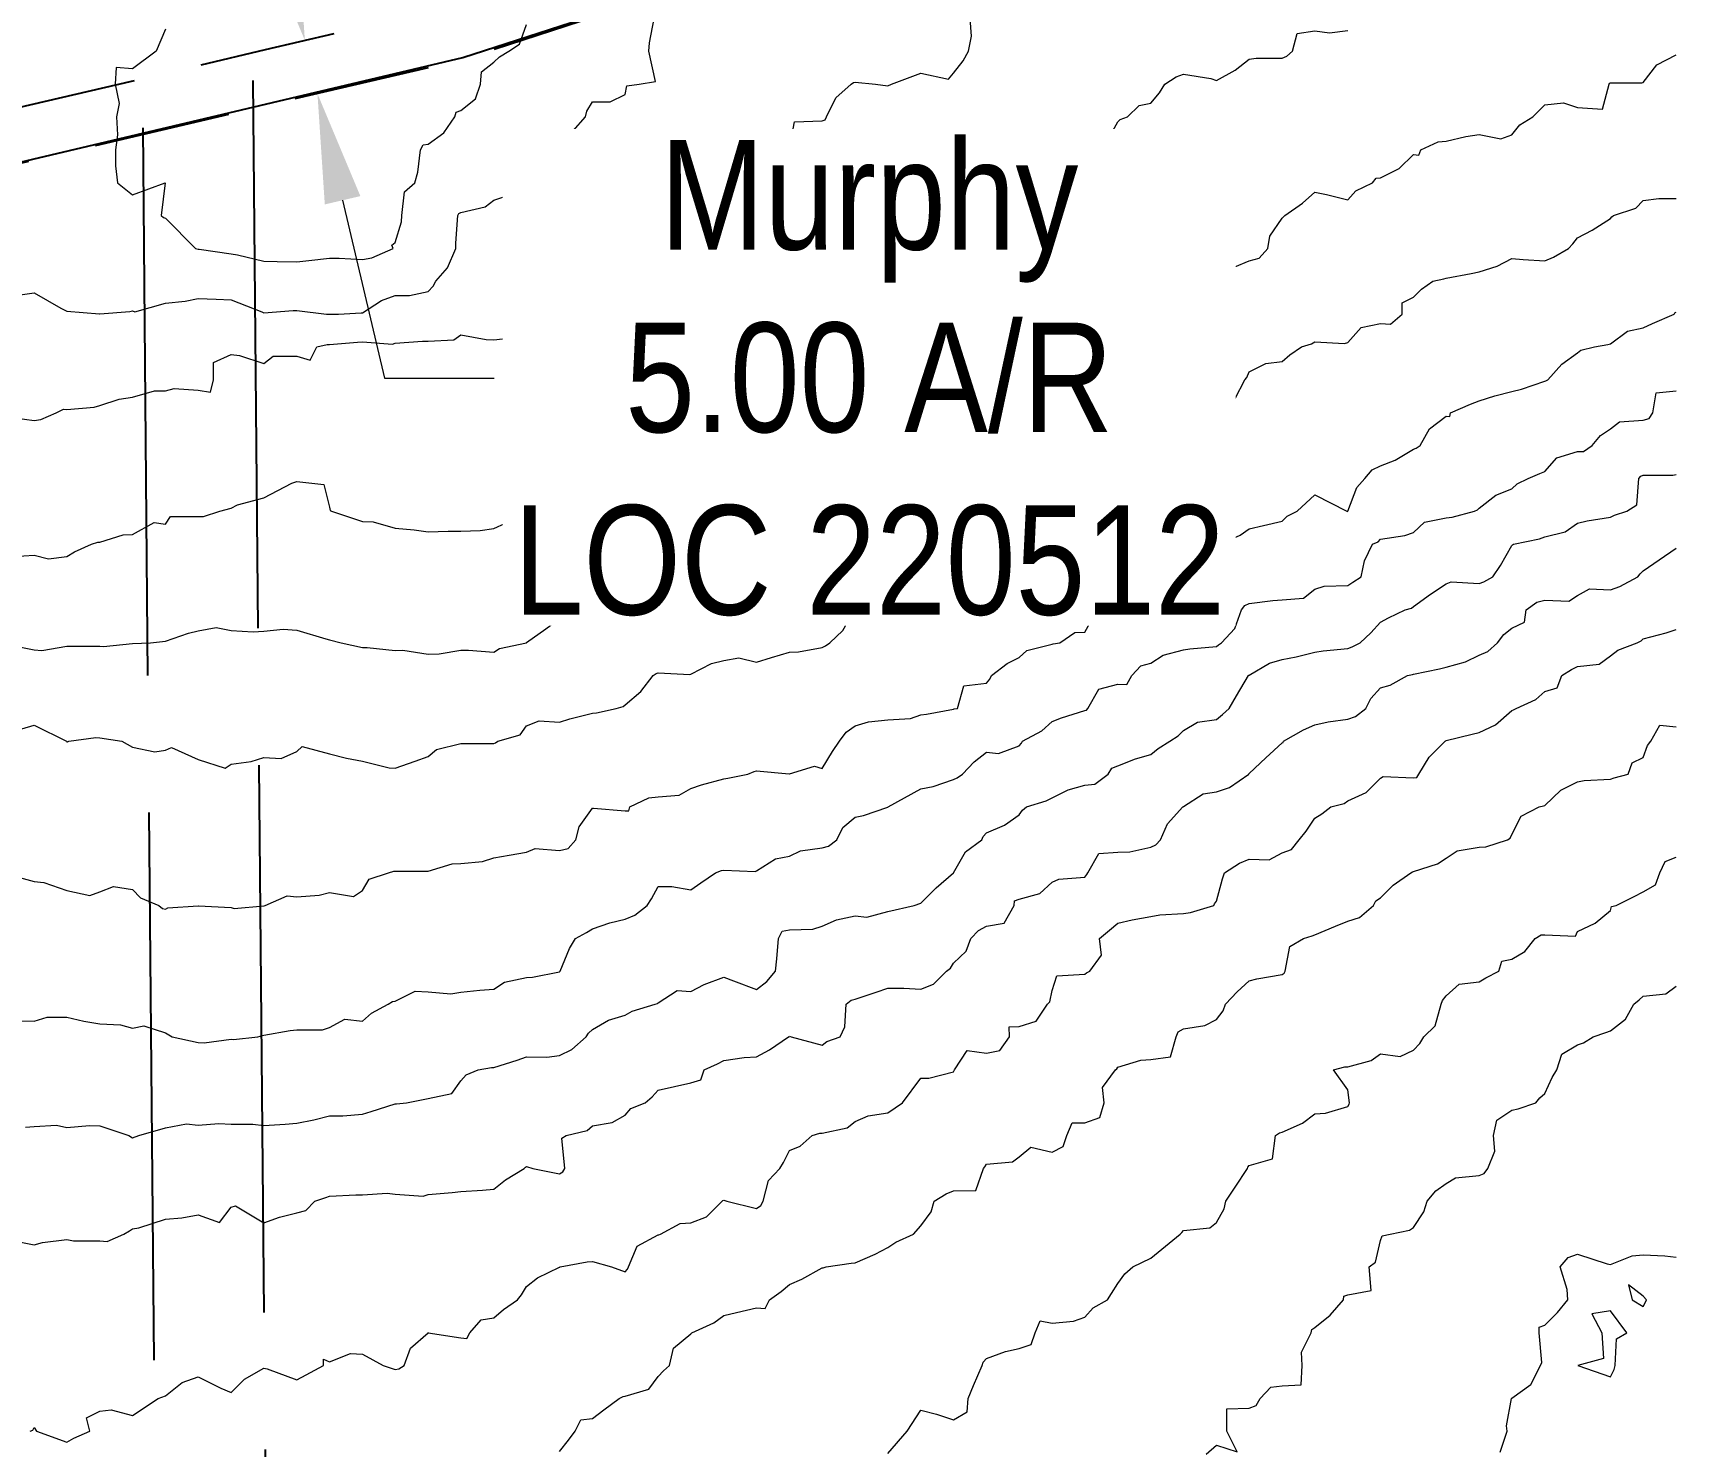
# Model space of a CAD drawing. Extents: x 537850 to 541798, y 6045627 to 6050132.
# Drawn here: x 540701.2 to 540851.3, y 6047416.6 to 6047545.7 of the extents above; entities that cross this region are included whole.
import ezdxf

# ---------------------------------------------------------------- set-up
doc = ezdxf.new("R2010")
doc.units = 0
doc.header["$LTSCALE"] = 5
for name, pattern in [('DASHED2', [9.525, 6.35, -3.175]), ('foc-ACCESSROAD', [3.75, 2.5, -1.25]), ('foc-UNSURVEYED', [12.5, 10, -2.5])]:
    doc.linetypes.add(name, pattern=pattern)
for name, color, linetype in [('C-AR', 13, 'foc-ACCESSROAD'), ('C-RW', 13, 'Continuous'), ('L-USEC', 7, 'foc-UNSURVEYED')]:
    doc.layers.add(name, color=color, linetype=linetype)
doc.layers.add('C-AR-T', color=13, linetype='Continuous', lineweight=9)
doc.layers.add('Contour_Line_Intermediate', color=7, linetype='DASHED2', true_color=0xd9d9d9)
doc.layers.add('Contour_Line_Major', color=7, linetype='Continuous', true_color=0x6b6b6b)
doc.styles.add('80CG', font='ARIALN.TTF', dxfattribs={"height": 10})
doc.dimstyles.new('Compass 5 000', dxfattribs={"dimscale": 5, "dimtxt": 9, "dimasz": 2, "dimexe": 0.2, "dimexo": 0.0625, "dimgap": 0.5, "dimtad": 0, "dimtih": 1, "dimtoh": 1, "dimzin": 0, "dimdsep": 46, "dimtxsty": '80CG', "dimcen": 0.1, "dimse1": 1, "dimse2": 1, "dimclrd": 256, "dimclrt": 256, "dimaunit": 1, "dimadec": 4, "dimazin": 0, "dimtfac": 0.06, "dimtofl": 0, "dimtmove": 0, "dimatfit": 1, "dimfxl": 0.2, "dimtolj": 1, "dimtzin": 0, "dimlwd": -1, "dimarcsym": 0})

# ---------------------------------------------------------------- blocks, each defined once
blk = doc.blocks.new('*D461')
at = {"layer": 'C-AR-T', "transparency": 16777216}
for p, q in [((540723.73, 6047554.72), (540721.43, 6047564.45)), ((540729.48, 6047530.39), (540733.31, 6047514.15)), ((540733.31, 6047514.15), (540743.31, 6047514.15))]:
    blk.add_line(p, q, dxfattribs=at)
for points in [[(540725.35, 6047555.1), (540722.11, 6047554.34), (540726.03, 6047544.99)], [(540731.1, 6047530.77), (540727.85, 6047530.01), (540727.18, 6047540.12)]]:
    blk.add_solid(points, dxfattribs=at)
at = {"layer": 'C-AR-T', "transparency": 16777216, "insert": (540777.58, 6047514.15), "char_height": 10, "attachment_point": 5, "style": '80CG', "bg_fill": 3, "box_fill_scale": 1.1, "bg_fill_color": 256, "bg_fill_true_color": 13158600, "bg_fill_transparency": 0}
blk.add_mtext('\\A1;Murphy\\P5.00 A/R\\PLOC 220512', dxfattribs=at)

msp = doc.modelspace()

# ---------------------------------------------------------------- linework, layer by layer
at = {"layer": 'C-AR', "flags": 128}
msp.add_lwpolyline([(540790.888, 6047559.553), (540740.373, 6047543.212), (540722.481, 6047539.019), (540692.384, 6047531.966), (540612.358, 6047513.213), (540515.464, 6047399.392), (540511.656, 6047402.634), (540609.616, 6047517.707), (540692.339, 6047537.092), (540722.436, 6047544.145), (540739.03, 6047548.034), (540790.841, 6047564.795)], dxfattribs=at)
at = {"layer": 'C-RW'}
msp.add_lwpolyline([(540790.888, 6047580.748), (540735.082, 6047562.693), (540601.449, 6047531.116), (540506.218, 6047419.329), (540290.448, 6047417.1), (540291.068, 6047357.836), (540311.057, 6047358.043), (540310.646, 6047397.318), (540515.53, 6047399.435), (540612.419, 6047513.168), (540740.466, 6047543.425), (540790.888, 6047559.738)], dxfattribs=at)
at = {"layer": 'Contour_Line_Intermediate', "linetype": 'Continuous', "lineweight": 13, "flags": 128}
for points, elevation in [([(540698.644, 6047510.645), (540701.292, 6047510.279), (540701.903, 6047510.386), (540703.328, 6047510.997), (540703.985, 6047511.304), (540704.291, 6047511.275), (540706.776, 6047511.513), (540707.291, 6047511.657), (540709.063, 6047512.225), (540710.291, 6047512.413), (540712.294, 6047513), (540713.291, 6047513), (540714.098, 6047513.19), (540716.291, 6047513.044), (540717.421, 6047512.867), (540717.695, 6047513.997), (540717.695, 6047515.593), (540719.291, 6047516.302), (540720.072, 6047516.215), (540722.291, 6047515.476), (540723.12, 6047516.167), (540725.29, 6047516.168), (540726.507, 6047515.781), (540727.115, 6047516.997), (540728.061, 6047517.227), (540728.29, 6047517.214), (540730.838, 6047517.449), (540731.29, 6047517.457), (540734.025, 6047517.262), (540734.29, 6047517.34), (540736.768, 6047517.519), (540737.29, 6047517.519), (540739.634, 6047517.652), (540740.29, 6047518.103), (540742.596, 6047517.691), (540743.29, 6047517.635), (540745.398, 6047517.889), (540746.289, 6047518.312), (540747.854, 6047518.432), (540749.289, 6047518.147), (540752.216, 6047516.997), (540752.289, 6047516.924), (540752.37, 6047516.916), (540752.394, 6047516.997), (540752.289, 6047517.158), (540751.644, 6047519.997), (540751.115, 6047521.171), (540751.8, 6047522.997), (540752.083, 6047523.203), (540752.289, 6047523.192), (540754.838, 6047523.448), (540755.289, 6047523.548), (540756.879, 6047524.406), (540757.644, 6047525.997), (540757.526, 6047526.76), (540758.289, 6047527.253), (540760.703, 6047525.997), (540761.289, 6047525.824), (540761.408, 6047525.877), (540761.439, 6047525.997), (540761.289, 6047528.102), (540761.081, 6047528.997), (540761.04, 6047529.245), (540761.289, 6047529.308), (540761.933, 6047531.352), (540762.526, 6047531.996), (540763.692, 6047532.593), (540764.289, 6047532.954), (540765.499, 6047533.786), (540767.288, 6047534.539), (540768.735, 6047533.55), (540770.181, 6047534.996), (540770.26, 6047535.024), (540770.288, 6047535.132), (540770.74, 6047537.545), (540773.288, 6047537.632), (540773.546, 6047537.738), (540773.666, 6047537.996), (540774.54, 6047539.744), (540775.917, 6047540.996), (540776.129, 6047541.155), (540776.288, 6047541.188), (540778.14, 6047540.996), (540779.288, 6047540.843), (540779.617, 6047540.996), (540782.288, 6047541.999), (540784.832, 6047541.451), (540785.288, 6047542.005), (540786.169, 6047543.115), (540786.636, 6047543.996), (540786.918, 6047545.365), (540786.79, 6047546.996)], 922.956), ([(540699.427, 6047497.863), (540701.292, 6047497.997), (540702.627, 6047497.663), (540704.291, 6047497.871), (540704.985, 6047498.304), (540706.545, 6047498.998), (540707.105, 6047499.185), (540707.291, 6047499.185), (540709.447, 6047499.842), (540710.291, 6047499.88), (540712.25, 6047500.957), (540713.291, 6047500.827), (540713.763, 6047501.526), (540716.291, 6047501.505), (540716.783, 6047501.505), (540718.261, 6047501.998), (540719.291, 6047502.289), (540719.886, 6047502.593), (540722.291, 6047503.212), (540724.844, 6047504.551), (540725.29, 6047504.726), (540727.748, 6047504.455), (540728.29, 6047502.379), (540728.351, 6047502.059), (540728.45, 6047501.998), (540731.29, 6047501.051), (540732.271, 6047501.017), (540734.29, 6047500.459), (540736, 6047500.288), (540737.29, 6047500.104), (540739.113, 6047500.175), (540740.29, 6047500.165), (540742.043, 6047500.245), (540743.29, 6047500.432), (540744.369, 6047500.918), (540746.289, 6047501.782), (540746.449, 6047501.838), (540747.367, 6047501.998), (540749.289, 6047502.673), (540750.421, 6047503.866), (540752.289, 6047504.664), (540752.558, 6047504.729), (540752.71, 6047504.998), (540753.948, 6047506.339), (540755.289, 6047506.045), (540757.634, 6047505.653), (540758.289, 6047506.341), (540759.724, 6047506.562), (540761.289, 6047507.93), (540761.311, 6047507.975), (540761.563, 6047507.998), (540763.616, 6047508.67), (540764.289, 6047510.673), (540764.613, 6047510.673), (540767.288, 6047509.336), (540767.638, 6047510.648), (540767.704, 6047510.997), (540768.058, 6047513.227), (540768.875, 6047513.997), (540769.44, 6047514.845), (540770.288, 6047515.154), (540771.571, 6047515.714), (540773.288, 6047515.594), (540774.985, 6047513.997), (540776.288, 6047513.087), (540777.16, 6047513.125), (540779.288, 6047513.553), (540779.714, 6047513.997), (540779.714, 6047514.423), (540779.714, 6047516.997), (540779.83, 6047517.539), (540780.59, 6047519.997), (540780.648, 6047521.357), (540779.288, 6047522.795), (540779.149, 6047522.997), (540779.117, 6047523.167), (540779.288, 6047523.198), (540779.947, 6047523.656), (540782.288, 6047525.472), (540782.85, 6047525.434), (540783.863, 6047525.997), (540784.232, 6047527.052), (540785.288, 6047526.811), (540786.574, 6047527.71), (540788.287, 6047527.699), (540789.311, 6047527.973), (540791.287, 6047528.681), (540791.488, 6047528.796), (540791.581, 6047528.997), (540792.151, 6047531.132), (540794.287, 6047530.841), (540795.405, 6047530.878), (540796.138, 6047531.996), (540795.666, 6047533.618), (540797.122, 6047534.996), (540797.23, 6047535.053), (540797.287, 6047535.06), (540799.367, 6047535.916), (540800.287, 6047537.564), (540800.505, 6047537.777), (540801.172, 6047537.996), (540802.229, 6047539.054), (540803.287, 6047539.265), (540804.095, 6047540.188), (540804.577, 6047540.996), (540805.627, 6047541.656), (540806.286, 6047541.905), (540808.771, 6047541.511), (540809.286, 6047541.325), (540811.015, 6047542.267), (540812.286, 6047543.264), (540812.928, 6047543.354), (540815.286, 6047543.354), (540815.736, 6047543.546), (540816.242, 6047543.996), (540816.681, 6047545.601), (540818.286, 6047545.869), (540819.614, 6047545.668), (540821.286, 6047545.887)], 921.956), ([(540699.591, 6047521.698), (540701.292, 6047521.949), (540703.735, 6047520.554), (540704.291, 6047520.275), (540707.26, 6047520.028), (540707.291, 6047520.021), (540710.043, 6047520.245), (540710.291, 6047520.31), (540710.5, 6047520.206), (540713.291, 6047520.987), (540715.107, 6047521.181), (540716.291, 6047521.42), (540717.939, 6047521.349), (540719.291, 6047521.29), (540722.095, 6047520.193), (540722.291, 6047520.121), (540724.947, 6047520.341), (540725.29, 6047520.312), (540728.019, 6047519.997), (540728.29, 6047519.982), (540728.304, 6047519.983), (540729.107, 6047519.997), (540731.175, 6047520.112), (540731.29, 6047520.112), (540733.036, 6047521.251), (540734.29, 6047521.709), (540735.578, 6047521.709), (540737.29, 6047522.07), (540737.751, 6047522.536), (540737.988, 6047522.997), (540739.06, 6047524.226), (540739.806, 6047525.997), (540739.812, 6047526.475), (540740.011, 6047528.997), (540740.106, 6047529.18), (540740.29, 6047529.286), (540742.487, 6047529.799), (540743.29, 6047530.41), (540744.479, 6047530.807), (540745.372, 6047531.996), (540745.16, 6047533.125), (540746.289, 6047534.094), (540746.731, 6047534.555), (540746.635, 6047534.996), (540747.949, 6047536.337), (540749.289, 6047536.833), (540750.547, 6047536.738), (540751.655, 6047537.996), (540751.774, 6047538.512), (540752.289, 6047539.371), (540753.914, 6047539.371), (540755.289, 6047540.058), (540755.453, 6047540.832), (540756.566, 6047540.996), (540758.056, 6047541.229), (540757.436, 6047543.996), (540757.519, 6047544.766), (540757.948, 6047546.996)], 923.956), ([(540698.373, 6047489.917), (540701.292, 6047489.34), (540701.996, 6047489.294), (540704.291, 6047489.667), (540704.598, 6047489.692), (540707.291, 6047489.692), (540707.633, 6047489.656), (540710.291, 6047489.922), (540711.937, 6047489.998), (540713.291, 6047490.134), (540715.413, 6047490.876), (540716.291, 6047491.076), (540717.918, 6047491.371), (540719.291, 6047491.114), (540721.301, 6047490.988), (540722.291, 6047491.059), (540724.047, 6047491.242), (540725.29, 6047491.13), (540727.938, 6047490.351), (540728.29, 6047490.263), (540729.348, 6047489.998), (540731.29, 6047489.573), (540731.727, 6047489.561), (540734.29, 6047489.29), (540734.965, 6047489.324), (540737.29, 6047488.95), (540738.298, 6047488.99), (540740.29, 6047489.322), (540740.966, 6047489.322), (540743.29, 6047489.129), (540743.812, 6047489.476), (540746.288, 6047489.998), (540746.289, 6047489.999), (540746.289, 6047490), (540748.026, 6047491.262), (540749.289, 6047492.182), (540749.625, 6047492.662), (540751.194, 6047492.998), (540752.09, 6047493.197), (540752.289, 6047493.21), (540754.055, 6047494.233), (540755.289, 6047494.342), (540756.766, 6047494.521), (540758.289, 6047494.835), (540759.452, 6047494.835), (540760.993, 6047495.998), (540761.098, 6047496.188), (540761.289, 6047496.294), (540762.744, 6047495.998), (540764.289, 6047495.899), (540764.408, 6047495.878), (540764.546, 6047495.998), (540765.851, 6047497.435), (540767.288, 6047497.773), (540768.032, 6047498.254), (540768.235, 6047498.998), (540768.877, 6047500.41), (540770.288, 6047501.375), (540771.027, 6047501.259), (540772.65, 6047501.998), (540773.005, 6047502.281), (540773.288, 6047502.392), (540775.378, 6047502.907), (540776.288, 6047502.826), (540777.885, 6047503.401), (540779.288, 6047503.748), (540780.166, 6047504.12), (540780.236, 6047504.998), (540782.288, 6047506.72), (540783.343, 6047506.942), (540785.288, 6047507.234), (540785.743, 6047507.542), (540786.336, 6047507.998), (540786.835, 6047509.45), (540787.366, 6047510.997), (540787.819, 6047511.466), (540788.287, 6047512.889), (540788.808, 6047513.477), (540790.906, 6047513.997), (540791.22, 6047514.065), (540791.287, 6047514.226), (540792.153, 6047516.131), (540793.596, 6047516.997), (540794.153, 6047517.131), (540794.287, 6047517.157), (540796.796, 6047517.489), (540797.287, 6047517.577), (540799.117, 6047518.167), (540800.287, 6047519.588), (540800.696, 6047519.588), (540803.287, 6047519.775), (540803.434, 6047519.849), (540803.605, 6047519.997), (540804.635, 6047521.648), (540805.729, 6047522.997), (540806.083, 6047523.2), (540806.286, 6047523.34), (540808.146, 6047524.137), (540809.286, 6047523.841), (540810.98, 6047524.303), (540812.286, 6047524.867), (540813.19, 6047525.093), (540813.982, 6047525.997), (540814.163, 6047527.12), (540815.286, 6047528.749), (540815.406, 6047528.876), (540815.554, 6047528.997), (540817.161, 6047530.121), (540818.286, 6047531.122), (540819.356, 6047530.927), (540821.286, 6047530.417), (540822.038, 6047531.244), (540823.542, 6047531.996), (540823.885, 6047532.397), (540824.286, 6047532.431), (540825.996, 6047533.286), (540827.285, 6047534.575), (540827.784, 6047534.497), (540827.962, 6047534.996), (540829.548, 6047535.733), (540830.285, 6047535.775), (540832.078, 6047536.204), (540833.285, 6047536.408), (540835.283, 6047535.999), (540836.285, 6047536.351), (540837.017, 6047537.264), (540838.19, 6047537.996), (540838.738, 6047538.543), (540839.285, 6047539.091), (540841, 6047539.281), (540842.285, 6047538.853), (540844.563, 6047538.718), (540845.178, 6047540.996), (540845.204, 6047541.077), (540845.285, 6047541.118), (540848.162, 6047541.118), (540848.284, 6047541.15), (540849.519, 6047542.761), (540851.284, 6047543.669)], 920.956), ([(540698.424, 6047468.999), (540701.292, 6047468.203), (540702.177, 6047468.114), (540704.291, 6047467.359), (540706.379, 6047466.912), (540707.291, 6047467.254), (540708.555, 6047467.736), (540710.291, 6047467.475), (540711.001, 6047466.71), (540712.688, 6047466), (540713.03, 6047465.739), (540713.291, 6047465.667), (540713.499, 6047465.791), (540716.291, 6047465.981), (540716.314, 6047465.976), (540719.291, 6047465.807), (540719.559, 6047465.732), (540722.291, 6047465.966), (540722.313, 6047465.977), (540722.392, 6047466), (540724.417, 6047466.873), (540725.29, 6047466.803), (540727.341, 6047466.949), (540728.29, 6047467.187), (540730.465, 6047466.824), (540731.29, 6047467.374), (540731.895, 6047468.394), (540733.66, 6047468.999), (540734.165, 6047469.124), (540734.29, 6047469.133), (540737.156, 6047469.133), (540737.29, 6047469.149), (540739.47, 6047469.819), (540740.29, 6047469.844), (540742.265, 6047470.023), (540743.29, 6047470.364), (540744.692, 6047470.597), (540746.289, 6047470.863), (540747.069, 6047471.22), (540749.289, 6047471.023), (540750.075, 6047471.214), (540750.772, 6047471.999), (540751.088, 6047473.2), (540752.289, 6047474.881), (540752.396, 6047474.892), (540755.289, 6047474.651), (540755.636, 6047474.652), (540755.705, 6047474.999), (540757.452, 6047475.836), (540758.289, 6047475.927), (540760.223, 6047476.065), (540761.289, 6047476.682), (540762.274, 6047477.014), (540764.289, 6047477.558), (540764.656, 6047477.631), (540766.494, 6047477.999), (540767.065, 6047478.223), (540767.288, 6047478.31), (540770.269, 6047478.018), (540770.288, 6047478.027), (540772.576, 6047478.711), (540773.288, 6047478.525), (540774.222, 6047480.065), (540774.877, 6047480.999), (540775.461, 6047481.826), (540776.288, 6047482.41), (540777.516, 6047482.771), (540779.288, 6047482.949), (540781.363, 6047483.074), (540782.288, 6047483.4), (540782.814, 6047483.472), (540785.288, 6047483.914), (540785.342, 6047483.945), (540785.629, 6047483.999), (540786.222, 6047486.064), (540788.287, 6047486.312), (540788.61, 6047486.675), (540788.745, 6047486.999), (540790.176, 6047488.11), (540791.287, 6047488.652), (540791.988, 6047489.298), (540794.287, 6047489.864), (540794.389, 6047489.896), (540795, 6047489.998), (540796.367, 6047490.919), (540797.287, 6047490.946), (540798.008, 6047492.277), (540798.447, 6047492.998), (540799.035, 6047494.25), (540800.287, 6047494.639), (540801.356, 6047494.929), (540803.287, 6047495.552), (540803.681, 6047495.604), (540806.286, 6047494.72), (540807.564, 6047494.72), (540809.286, 6047495.761), (540809.391, 6047495.893), (540809.6, 6047495.998), (540809.459, 6047498.825), (540809.651, 6047498.998), (540811.467, 6047499.817), (540812.286, 6047500.396), (540813.583, 6047500.701), (540815.286, 6047501.102), (540815.748, 6047501.536), (540816.671, 6047501.998), (540818.286, 6047503.486), (540821.215, 6047501.998), (540821.286, 6047501.987), (540821.294, 6047501.99), (540821.301, 6047501.998), (540822.106, 6047504.178), (540822.858, 6047504.998), (540823.514, 6047505.769), (540824.286, 6047506.14), (540825.613, 6047506.671), (540827.285, 6047507.659), (540827.531, 6047507.752), (540827.889, 6047507.998), (540828.756, 6047509.527), (540830.285, 6047510.686), (540830.628, 6047510.655), (540830.666, 6047510.997), (540832.513, 6047511.77), (540833.285, 6047512.093), (540834.737, 6047512.546), (540836.285, 6047512.941), (540837.149, 6047513.134), (540839.285, 6047513.864), (540839.369, 6047513.913), (540839.558, 6047513.997), (540840.85, 6047515.432), (540842.285, 6047516.476), (540842.575, 6047516.707), (540843.815, 6047516.997), (540845.049, 6047517.233), (540845.285, 6047517.285), (540846.85, 6047518.432), (540848.284, 6047518.749), (540849.128, 6047519.154), (540851.103, 6047519.997), (540851.175, 6047520.106), (540851.284, 6047520.165)], 918.956), ([(540699.81, 6047455.481), (540701.292, 6047455.444), (540702.484, 6047455.808), (540704.291, 6047455.808), (540705.848, 6047455.444), (540707.291, 6047455.199), (540709.182, 6047455.11), (540710.291, 6047454.818), (540711.308, 6047455.017), (540713.291, 6047454.376), (540713.894, 6047454), (540716.291, 6047453.505), (540716.824, 6047453.467), (540719.291, 6047453.789), (540719.522, 6047453.769), (540721.723, 6047454), (540722.146, 6047454.145), (540722.291, 6047454.166), (540724.692, 6047454.599), (540725.29, 6047454.642), (540727.648, 6047454.642), (540728.29, 6047454.875), (540729.667, 6047455.623), (540731.29, 6047455.452), (540732.114, 6047456.176), (540733.652, 6047457), (540734.045, 6047457.245), (540734.29, 6047457.284), (540736.1, 6047458.19), (540737.29, 6047458.136), (540739.36, 6047457.929), (540740.29, 6047458.083), (540742.004, 6047458.285), (540743.29, 6047458.357), (540744.276, 6047459.014), (540746.289, 6047459.417), (540746.82, 6047459.469), (540749.289, 6047459.951), (540749.319, 6047459.97), (540749.364, 6047460), (540750.2, 6047462.089), (540750.76, 6047463), (540751.754, 6047463.535), (540752.289, 6047463.859), (540753.88, 6047464.408), (540755.289, 6047464.744), (540756.163, 6047465.126), (540757.29, 6047466), (540757.678, 6047466.611), (540758.289, 6047467.749), (540759.539, 6047467.749), (540761.289, 6047467.431), (540762.212, 6047468.076), (540763.533, 6047468.999), (540764.09, 6047469.198), (540764.289, 6047469.243), (540767.166, 6047469.122), (540767.288, 6047469.176), (540769.021, 6047470.267), (540770.288, 6047470.499), (540771.287, 6047471), (540773.288, 6047471.266), (540773.863, 6047471.425), (540774.617, 6047471.999), (540775.174, 6047473.114), (540776.288, 6047474.056), (540777.054, 6047474.233), (540779.288, 6047474.978), (540779.301, 6047474.999), (540782.288, 6047476.651), (540783.416, 6047476.87), (540785.288, 6047477.514), (540785.627, 6047477.66), (540786.114, 6047477.999), (540787.166, 6047479.12), (540788.287, 6047479.996), (540789.399, 6047479.887), (540791.287, 6047480.59), (540791.474, 6047480.812), (540791.592, 6047480.999), (540793.336, 6047481.95), (540794.287, 6047482.795), (540795.142, 6047483.144), (540797.287, 6047483.811), (540797.434, 6047483.851), (540797.546, 6047483.999), (540798.543, 6047485.743), (540800.287, 6047486.212), (540801.105, 6047486.18), (540801.565, 6047486.999), (540802.4, 6047487.885), (540803.287, 6047488.143), (540804.427, 6047488.858), (540806.286, 6047489.357), (540806.855, 6047489.43), (540809.286, 6047489.659), (540809.487, 6047489.798), (540809.752, 6047489.998), (540810.983, 6047491.302), (540811.594, 6047492.998), (540811.901, 6047493.384), (540812.286, 6047493.578), (540814.436, 6047493.848), (540815.286, 6047493.909), (540817.235, 6047494.049), (540818.286, 6047494.898), (540819.129, 6047495.155), (540821.286, 6047495.219), (540821.762, 6047495.522), (540822.507, 6047495.998), (540822.804, 6047497.48), (540823.563, 6047498.998), (540824.072, 6047499.212), (540824.286, 6047499.443), (540826.5, 6047499.784), (540827.285, 6047500.069), (540828.29, 6047500.993), (540830.285, 6047501.406), (540830.816, 6047501.467), (540832.873, 6047501.998), (540833.143, 6047502.14), (540833.285, 6047502.291), (540834.826, 6047503.457), (540836.285, 6047504.049), (540836.777, 6047504.505), (540837.764, 6047504.998), (540838.829, 6047505.454), (540839.285, 6047505.62), (540840.398, 6047506.885), (540842.285, 6047507.461), (540842.827, 6047507.456), (540843.604, 6047507.998), (540844.362, 6047508.921), (540845.285, 6047509.534), (540846.121, 6047510.161), (540848.284, 6047510.328), (540848.812, 6047510.47), (540849.155, 6047510.997), (540849.462, 6047512.82), (540851.284, 6047512.991)], 917.956), ([(540700.517, 6047445.775), (540701.292, 6047445.819), (540703.341, 6047445.951), (540704.291, 6047445.73), (540706.369, 6047445.923), (540707.291, 6047445.886), (540709.936, 6047445.001), (540710.291, 6047444.793), (540710.873, 6047445.001), (540713.291, 6047445.717), (540715.217, 6047446.074), (540716.291, 6047445.943), (540718.182, 6047446.109), (540719.291, 6047446.026), (540721.265, 6047446.026), (540722.291, 6047445.923), (540724.239, 6047446.052), (540725.29, 6047446.132), (540726.844, 6047446.447), (540728.29, 6047446.802), (540729.488, 6047446.802), (540731.29, 6047446.938), (540732.097, 6047447.194), (540734.29, 6047447.885), (540734.402, 6047447.889), (540735.315, 6047448), (540736.978, 6047448.312), (540737.29, 6047448.371), (540739.46, 6047448.83), (540740.29, 6047450.01), (540740.756, 6047450.534), (540741.874, 6047451), (540743.068, 6047451.221), (540743.29, 6047451.202), (540745.418, 6047451.872), (540746.289, 6047452.179), (540748.145, 6047452.145), (540749.289, 6047452.318), (540750.424, 6047452.865), (540751.729, 6047454), (540751.929, 6047454.36), (540752.289, 6047454.695), (540753.767, 6047455.522), (540755.289, 6047456), (540755.93, 6047456.359), (540758.034, 6047457), (540758.225, 6047457.064), (540758.289, 6047457.127), (540760.037, 6047458.251), (540761.289, 6047458.151), (540762.492, 6047458.797), (540764.289, 6047459.464), (540765.171, 6047459.118), (540767.288, 6047458.333), (540768.226, 6047459.062), (540769.019, 6047460), (540769.15, 6047461.138), (540769.288, 6047463), (540769.631, 6047463.657), (540770.288, 6047463.792), (540772.43, 6047463.858), (540773.288, 6047464.11), (540774.598, 6047464.689), (540776.288, 6047465.058), (540777.364, 6047464.924), (540779.288, 6047465.445), (540781.697, 6047466), (540782.288, 6047466.215), (540783.68, 6047467.607), (540785.287, 6047468.999), (540785.287, 6047469), (540785.288, 6047469), (540786.373, 6047470.914), (540787.871, 6047471.999), (540787.984, 6047472.303), (540788.287, 6047472.651), (540789.945, 6047473.341), (540791.287, 6047474.281), (540791.587, 6047474.7), (540791.94, 6047474.999), (540793.738, 6047475.548), (540794.287, 6047475.832), (540795.737, 6047476.549), (540797.287, 6047476.994), (540798.191, 6047477.094), (540799.415, 6047477.999), (540799.753, 6047478.533), (540800.287, 6047478.749), (540801.888, 6047479.397), (540803.287, 6047479.783), (540803.963, 6047480.323), (540805.037, 6047480.999), (540805.791, 6047481.494), (540806.286, 6047481.992), (540807.557, 6047482.728), (540809.286, 6047482.994), (540809.853, 6047483.432), (540810.469, 6047483.999), (540811.142, 6047485.143), (540812.234, 6047486.999), (540812.265, 6047487.02), (540812.286, 6047487.036), (540814.154, 6047488.131), (540815.286, 6047488.461), (540816.583, 6047488.702), (540818.286, 6047489.131), (540819.034, 6047489.251), (540821.286, 6047489.461), (540821.678, 6047489.606), (540822.416, 6047489.998), (540823.4, 6047490.884), (540824.286, 6047491.868), (540825.012, 6047492.271), (540826.547, 6047492.998), (540827.121, 6047493.163), (540827.285, 6047493.296), (540828.852, 6047494.432), (540830.285, 6047495.368), (540830.74, 6047495.543), (540833.285, 6047495.395), (540833.722, 6047495.562), (540834.54, 6047495.998), (540835.238, 6047497.045), (540836.285, 6047498.878), (540836.342, 6047498.941), (540836.435, 6047498.998), (540838.81, 6047499.473), (540839.285, 6047499.65), (540841.153, 6047500.13), (540842.285, 6047500.913), (540843.156, 6047501.127), (540845.285, 6047501.46), (540845.643, 6047501.639), (540846.791, 6047501.998), (540847.705, 6047502.577), (540847.885, 6047504.998), (540848.071, 6047505.211), (540848.284, 6047505.288), (540850.994, 6047505.288), (540851.284, 6047505.366)], 916.956), ([(540698.76, 6047435.533), (540701.292, 6047435.021), (540702.062, 6047435.231), (540704.291, 6047435.498), (540704.89, 6047435.403), (540707.291, 6047435.403), (540707.964, 6047435.328), (540709.504, 6047436.001), (540710.006, 6047436.286), (540710.291, 6047436.497), (540710.85, 6047436.56), (540713.291, 6047437.374), (540714.798, 6047437.494), (540716.291, 6047437.76), (540718.241, 6047437.05), (540719.291, 6047438.449), (540719.705, 6047438.587), (540722.291, 6047437.035), (540723.727, 6047437.564), (540725.29, 6047437.946), (540726.119, 6047438.172), (540726.949, 6047439.001), (540727.955, 6047439.336), (540728.29, 6047439.47), (540730.7, 6047439.591), (540731.29, 6047439.591), (540733.555, 6047439.736), (540734.29, 6047439.659), (540736.835, 6047439.455), (540737.29, 6047439.616), (540739.498, 6047439.793), (540740.29, 6047439.905), (540742.262, 6047440.028), (540743.29, 6047440.092), (540744.343, 6047440.947), (540746.071, 6047442.001), (540746.175, 6047442.115), (540746.289, 6047442.172), (540746.857, 6047442.001), (540749.289, 6047441.496), (540749.597, 6047441.693), (540749.778, 6047442.001), (540749.514, 6047444.776), (540749.9, 6047445.001), (540751.822, 6047445.467), (540752.289, 6047445.888), (540754.111, 6047446.178), (540755.289, 6047446.859), (540755.813, 6047447.476), (540757.106, 6047448), (540757.766, 6047448.523), (540758.289, 6047449.144), (540759.808, 6047449.481), (540761.289, 6047449.81), (540762.188, 6047450.101), (540762.491, 6047451), (540763.735, 6047451.554), (540764.289, 6047451.843), (540766.152, 6047452.137), (540767.288, 6047452.191), (540768.475, 6047452.813), (540770.21, 6047454), (540770.262, 6047454.027), (540770.288, 6047454.059), (540770.448, 6047454), (540773.288, 6047453.25), (540773.698, 6047453.591), (540774.926, 6047454), (540775.348, 6047454.94), (540775.479, 6047457), (540775.92, 6047457.368), (540776.288, 6047457.45), (540778.201, 6047458.087), (540779.288, 6047458.45), (540780.732, 6047458.444), (540782.288, 6047458.378), (540783.459, 6047458.828), (540784.631, 6047460), (540784.992, 6047460.295), (540785.288, 6047460.739), (540786.449, 6047461.838), (540786.851, 6047463), (540787.566, 6047463.721), (540788.287, 6047464.124), (540789.891, 6047464.396), (540790.806, 6047466), (540790.864, 6047466.423), (540791.287, 6047466.588), (540793.175, 6047467.112), (540794.287, 6047468.132), (540794.889, 6047468.397), (540797.287, 6047468.591), (540797.459, 6047468.828), (540797.538, 6047468.999), (540798.539, 6047470.747), (540800.287, 6047470.886), (540801.372, 6047470.914), (540803.287, 6047471.335), (540803.75, 6047471.536), (540804.193, 6047471.999), (540804.82, 6047473.466), (540806.232, 6047474.999), (540806.261, 6047475.024), (540806.286, 6047475.046), (540808.076, 6047476.21), (540809.286, 6047476.376), (540810.496, 6047476.79), (540812.243, 6047477.999), (540812.265, 6047478.02), (540812.286, 6047478.052), (540813.81, 6047479.476), (540815.286, 6047480.855), (540815.396, 6047480.889), (540815.418, 6047480.999), (540817.257, 6047482.028), (540818.286, 6047482.486), (540819.497, 6047482.787), (540821.286, 6047483.009), (540822.01, 6047483.274), (540822.936, 6047483.999), (540823.386, 6047484.899), (540824.286, 6047485.868), (540825.15, 6047486.134), (540826.736, 6047486.999), (540827.203, 6047487.081), (540827.285, 6047487.109), (540829.669, 6047487.615), (540830.285, 6047487.768), (540832.033, 6047488.25), (540833.285, 6047488.851), (540834.076, 6047489.208), (540834.962, 6047489.998), (540835.534, 6047490.75), (540836.285, 6047491.329), (540837.42, 6047491.863), (540837.575, 6047492.998), (540838.574, 6047493.709), (540839.285, 6047493.895), (540841.493, 6047493.79), (540842.285, 6047494.319), (540843.369, 6047494.914), (540845.285, 6047494.834), (540846.156, 6047495.127), (540847.788, 6047495.998), (540847.987, 6047496.296), (540848.284, 6047496.557), (540849.731, 6047497.551), (540851.284, 6047498.619)], 915.956), ([(540749.289, 6047416.158), (540750.098, 6047417.193), (540750.73, 6047418.002), (540751.249, 6047419.042), (540752.289, 6047419.171), (540753.335, 6047419.956), (540754.729, 6047421.002), (540755.117, 6047421.174), (540755.289, 6047421.193), (540757.44, 6047421.85), (540758.289, 6047423.012), (540758.775, 6047423.516), (540759.35, 6047424.002), (540759.703, 6047425.588), (540761.289, 6047426.91), (540761.334, 6047426.956), (540761.367, 6047427.001), (540763.4, 6047427.89), (540764.289, 6047428.574), (540765.448, 6047428.842), (540767.288, 6047429.266), (540768.085, 6047429.205), (540768.483, 6047430.001), (540769.542, 6047430.748), (540770.288, 6047431.398), (540771.413, 6047431.876), (540773.288, 6047432.926), (540773.372, 6047432.918), (540773.641, 6047433.001), (540775.935, 6047433.354), (540776.288, 6047433.379), (540778.123, 6047434.166), (540779.288, 6047434.793), (540780.01, 6047435.278), (540781.619, 6047436.001), (540782.288, 6047436.752), (540783.252, 6047438.037), (540783.515, 6047439.001), (540784.608, 6047439.68), (540785.288, 6047439.943), (540787.306, 6047439.983), (540788.01, 6047442.001), (540788.136, 6047442.152), (540788.287, 6047442.396), (540790.675, 6047442.613), (540791.287, 6047443.051), (540792.337, 6047443.951), (540794.287, 6047443.492), (540795.302, 6047443.986), (540795.617, 6047445.001), (540796.118, 6047446.169), (540797.287, 6047446.162), (540798.638, 6047446.65), (540799.044, 6047448), (540798.901, 6047449.387), (540800.084, 6047451), (540800.202, 6047451.085), (540800.287, 6047451.234), (540802.402, 6047451.885), (540803.287, 6047451.94), (540805.101, 6047452.186), (540805.614, 6047454), (540805.806, 6047454.481), (540806.286, 6047454.751), (540808.229, 6047455.057), (540809.286, 6047455.603), (540809.899, 6047456.388), (540810.137, 6047457), (540811.18, 6047458.107), (540812.286, 6047459.139), (540812.975, 6047459.311), (540815.286, 6047459.719), (540815.47, 6047459.816), (540815.584, 6047460), (540816.011, 6047462.275), (540817.254, 6047463), (540818.04, 6047463.245), (540818.286, 6047463.337), (540820.171, 6047464.115), (540821.286, 6047464.572), (540822.362, 6047464.923), (540823.641, 6047466), (540823.844, 6047466.441), (540824.286, 6047466.698), (540825.436, 6047467.849), (540827.047, 6047468.999), (540827.193, 6047469.092), (540827.285, 6047469.115), (540829.48, 6047469.805), (540830.285, 6047470.33), (540831.287, 6047470.998), (540833.285, 6047471.337), (540833.915, 6047471.37), (540835.869, 6047471.999), (540836.129, 6047472.156), (540836.285, 6047472.501), (540837.118, 6047474.166), (540838.783, 6047474.999), (540839.176, 6047475.108), (540839.285, 6047475.147), (540840.754, 6047476.53), (540842.285, 6047477.295), (540842.872, 6047477.412), (540845.285, 6047477.543), (540845.61, 6047477.674), (540846.911, 6047477.999), (540847.256, 6047479.027), (540848.284, 6047479.513), (540848.672, 6047480.611), (540848.959, 6047480.999), (540849.804, 6047482.479), (540851.284, 6047482.301)], 913.956), ([(540779.288, 6047415.958), (540781.048, 6047418.002), (540782.288, 6047419.933), (540783.712, 6047419.577), (540785.288, 6047419.052), (540786.527, 6047419.762), (540786.621, 6047421.002), (540787.107, 6047422.182), (540787.898, 6047424.002), (540787.972, 6047424.317), (540788.287, 6047424.631), (540790.012, 6047425.277), (540791.287, 6047425.56), (540792.368, 6047425.921), (540792.728, 6047427.001), (540793.208, 6047428.081), (540794.287, 6047427.879), (540796.233, 6047428.055), (540797.287, 6047428.416), (540798.023, 6047429.265), (540799.348, 6047430.001), (540799.712, 6047430.576), (540800.287, 6047431.484), (540800.914, 6047432.374), (540801.66, 6047433.001), (540803.287, 6047433.815), (540805.982, 6047436.001), (540806.125, 6047436.163), (540806.286, 6047436.346), (540808.7, 6047436.588), (540809.286, 6047437.077), (540809.992, 6047438.295), (540810.15, 6047439.001), (540810.992, 6047440.295), (540812.146, 6047442.001), (540812.172, 6047442.115), (540812.286, 6047442.265), (540814.414, 6047442.873), (540814.681, 6047445.001), (540815.044, 6047445.243), (540815.286, 6047445.303), (540817.163, 6047446.124), (540818.286, 6047446.988), (540819.246, 6047447.04), (540821.286, 6047447.662), (540821.425, 6047447.861), (540821.447, 6047448), (540821.286, 6047449.185), (540819.991, 6047451), (540821.016, 6047451.27), (540821.286, 6047451.287), (540823.434, 6047451.852), (540824.286, 6047452.461), (540826.082, 6047452.204), (540827.285, 6047452.806), (540827.878, 6047453.407), (540828.23, 6047454), (540829.281, 6047455.004), (540829.818, 6047457), (540829.958, 6047457.327), (540830.285, 6047457.763), (540831.462, 6047458.823), (540833.285, 6047459.037), (540833.889, 6047459.396), (540835.078, 6047460), (540835.377, 6047460.908), (540836.285, 6047461.101), (540837.472, 6047461.813), (540838.395, 6047463), (540838.953, 6047463.332), (540839.285, 6047463.318), (540842.077, 6047463.208), (540842.285, 6047463.616), (540843.894, 6047464.39), (540845.285, 6047465.537), (540845.371, 6047465.914), (540845.794, 6047466), (540847.455, 6047466.83), (540848.284, 6047467.245), (540849.393, 6047467.891), (540849.789, 6047468.999), (540850.277, 6047470.007), (540851.284, 6047470.416)], 912.956), ([(540808.369, 6047415.92), (540809.286, 6047416.74), (540811.175, 6047416.113), (540810.244, 6047418.002), (540810.244, 6047420.044), (540812.286, 6047420.112), (540812.922, 6047420.366), (540813.275, 6047421.002), (540814.275, 6047422.013), (540815.286, 6047422.14), (540817.038, 6047422.25), (540817.136, 6047424.002), (540817.059, 6047425.228), (540817.945, 6047427.001), (540818.002, 6047427.285), (540818.286, 6047427.488), (540819.672, 6047428.616), (540820.913, 6047430.001), (540820.944, 6047430.343), (540821.286, 6047430.463), (540823.428, 6047430.859), (540823.249, 6047433.001), (540823.832, 6047433.455), (540824.286, 6047435.421), (540824.431, 6047435.856), (540825.154, 6047436.001), (540826.93, 6047436.356), (540827.285, 6047436.61), (540828.248, 6047438.039), (540828.535, 6047439.001), (540829.328, 6047439.958), (540830.285, 6047440.622), (540831.135, 6047441.151), (540833.285, 6047441.351), (540833.763, 6047441.523), (540834.087, 6047442.001), (540834.718, 6047443.567), (540834.61, 6047445.001), (540834.896, 6047446.39), (540836.285, 6047447.317), (540836.85, 6047447.435), (540838.459, 6047448), (540838.835, 6047448.451), (540839.285, 6047448.826), (540839.972, 6047450.314), (540840.372, 6047451), (540840.85, 6047452.435), (540842.285, 6047453.295), (540842.831, 6047453.454), (540843.72, 6047454), (540844.878, 6047454.407), (540845.285, 6047454.55), (540846.656, 6047455.629), (540847.425, 6047457), (540847.902, 6047457.382), (540848.284, 6047457.724), (540850.344, 6047457.941), (540851.284, 6047458.646)], 911.956), ([(540835.205, 6047416.082), (540835.86, 6047418.002), (540835.796, 6047418.491), (540836.247, 6047421.002), (540836.271, 6047421.016), (540836.285, 6047421.032), (540838.023, 6047422.264), (540838.904, 6047424.002), (540839.008, 6047424.279), (540838.781, 6047427.001), (540838.781, 6047427.506), (540839.285, 6047427.674), (540840.449, 6047428.838), (540841.379, 6047430.001), (540841.334, 6047430.952), (540840.68, 6047433.001), (540841.42, 6047433.866), (540842.285, 6047434.184), (540844.996, 6047433.289), (540845.285, 6047433.217), (540847.256, 6047434.029), (540848.284, 6047434.123), (540850.252, 6047434.033), (540851.284, 6047433.904)], 910.956)]:
    msp.add_lwpolyline(points, dxfattribs=dict(at, elevation=elevation))
at = {"layer": 'Contour_Line_Intermediate', "linetype": 'Continuous', "lineweight": 13, "elevation": 910.956, "flags": 128}
for points in [[(540848.488, 6047429.797), (540848.59, 6047430.001), (540848.284, 6047430.332), (540846.921, 6047431.364), (540847.265, 6047430.001), (540848.284, 6047429.39), (540848.488, 6047429.797)], [(540845.833, 6047426.453), (540846.791, 6047427.001), (540845.285, 6047429.011), (540843.571, 6047428.715), (540844.483, 6047427.001), (540844.64, 6047424.647), (540842.303, 6047424.002), (540845.285, 6047422.983), (540845.634, 6047423.652), (540845.716, 6047424.002), (540845.833, 6047426.453)]]:
    msp.add_lwpolyline(points, close=True, dxfattribs=at)
at = {"layer": 'Contour_Line_Major', "linetype": 'Continuous', "lineweight": 15, "flags": 128}
for points, elevation in [([(540713.291, 6047546.018), (540712.448, 6047543.996), (540710.291, 6047542.4), (540708.788, 6047542.499), (540708.701, 6047540.996), (540709.075, 6047539.212), (540708.814, 6047537.996), (540708.909, 6047536.378), (540708.741, 6047534.996), (540708.741, 6047533.547), (540708.917, 6047531.996), (540710.291, 6047530.895), (540713.275, 6047531.981), (540712.902, 6047528.997), (540713.111, 6047528.817), (540713.291, 6047528.743), (540716.027, 6047525.997), (540716.291, 6047525.913), (540716.377, 6047525.911), (540719.291, 6047525.514), (540719.881, 6047525.406), (540722.291, 6047524.842), (540723.501, 6047524.786), (540725.29, 6047524.779), (540726.387, 6047524.9), (540728.29, 6047525.112), (540729.175, 6047525.112), (540731.29, 6047524.98), (540732.156, 6047525.131), (540734.095, 6047525.997), (540733.984, 6047526.303), (540734.29, 6047526.524), (540734.869, 6047528.417), (540734.878, 6047528.997), (540735.119, 6047531.167), (540736.067, 6047531.996), (540736.339, 6047532.947), (540736.595, 6047534.996), (540736.849, 6047535.437), (540737.29, 6047535.52), (540738.734, 6047536.552), (540739.737, 6047537.996), (540739.842, 6047538.444), (540740.29, 6047538.589), (540741.627, 6047539.659), (540742.073, 6047540.996), (540742.175, 6047542.111), (540743.29, 6047542.99), (540743.8, 6047543.486), (540744.67, 6047543.996), (540745.642, 6047544.643), (540746.289, 6047546.425)], 924.956), ([(540700.163, 6047482.128), (540701.292, 6047482.476), (540704.246, 6047480.999), (540704.291, 6047480.957), (540704.346, 6047480.945), (540704.475, 6047480.999), (540706.939, 6047481.351), (540707.291, 6047481.312), (540709.314, 6047480.999), (540710.291, 6047480.448), (540712.327, 6047480.035), (540713.291, 6047480.174), (540713.849, 6047480.441), (540716.291, 6047479.339), (540718.735, 6047478.554), (540719.291, 6047478.916), (540721.134, 6047479.156), (540722.291, 6047479.502), (540723.858, 6047479.432), (540725.29, 6047480.077), (540725.773, 6047480.516), (540728.29, 6047479.854), (540729.845, 6047479.444), (540731.29, 6047479.167), (540733.718, 6047478.571), (540734.29, 6047478.538), (540736.099, 6047479.19), (540737.29, 6047479.619), (540738.056, 6047480.232), (540740.29, 6047480.789), (540740.483, 6047480.805), (540743.29, 6047480.805), (540743.438, 6047480.851), (540743.649, 6047480.999), (540745.693, 6047481.595), (540746.289, 6047482.42), (540747.433, 6047482.855), (540749.289, 6047482.753), (540750.236, 6047483.052), (540752.289, 6047483.566), (540752.683, 6047483.605), (540754.455, 6047483.999), (540755.104, 6047484.184), (540755.289, 6047484.332), (540756.732, 6047485.555), (540757.836, 6047486.999), (540758.116, 6047487.171), (540758.289, 6047487.239), (540761.195, 6047487.092), (540761.289, 6047487.109), (540763.184, 6047488.103), (540764.289, 6047488.384), (540765.684, 6047488.603), (540767.288, 6047488.218), (540768.649, 6047488.638), (540770.288, 6047489.144), (540771.111, 6047489.176), (540773.288, 6047489.569), (540773.58, 6047489.706), (540773.976, 6047489.998), (540775.167, 6047491.119), (540776.241, 6047492.998), (540776.257, 6047493.029), (540776.288, 6047493.043), (540778.327, 6047493.959), (540779.288, 6047494.527), (540782.232, 6047495.998), (540782.288, 6047496.039), (540782.572, 6047495.998), (540785.288, 6047495.702), (540785.54, 6047495.746), (540785.948, 6047495.998), (540787.024, 6047497.262), (540788.287, 6047497.601), (540789.273, 6047498.012), (540789.964, 6047498.998), (540790.778, 6047499.507), (540791.287, 6047500.321), (540791.828, 6047501.457), (540793.683, 6047501.998), (540794.287, 6047502.71), (540797.239, 6047504.998), (540797.274, 6047505.011), (540797.287, 6047505.018), (540799.808, 6047505.477), (540800.287, 6047506.554), (540800.731, 6047507.553), (540803.287, 6047507.553), (540803.541, 6047507.743), (540803.882, 6047507.998), (540804.968, 6047509.316), (540806.286, 6047509.943), (540807.19, 6047510.094), (540809.286, 6047510.255), (540809.789, 6047510.495), (540810.232, 6047510.997), (540810.997, 6047512.286), (540811.884, 6047513.997), (540812.068, 6047514.216), (540812.286, 6047514.714), (540813.808, 6047515.475), (540815.286, 6047515.66), (540815.999, 6047516.284), (540817.07, 6047516.997), (540817.988, 6047517.295), (540818.286, 6047517.469), (540820.977, 6047517.306), (540821.286, 6047517.391), (540822.503, 6047518.779), (540824.286, 6047519.129), (540825.198, 6047519.084), (540826.253, 6047519.997), (540826.253, 6047521.029), (540827.285, 6047521.546), (540828.019, 6047522.263), (540829.075, 6047522.997), (540830.066, 6047523.216), (540830.285, 6047523.277), (540832.57, 6047523.712), (540833.285, 6047523.848), (540834.923, 6047524.359), (540836.285, 6047525.082), (540837.314, 6047524.968), (540839.285, 6047524.852), (540840.096, 6047525.186), (540841.448, 6047525.997), (540841.862, 6047526.42), (540842.285, 6047526.962), (540843.606, 6047527.675), (540845.285, 6047528.736), (540845.41, 6047528.871), (540845.559, 6047528.997), (540847.603, 6047529.678), (540848.284, 6047530.359), (540849.717, 6047530.564), (540851.284, 6047530.564)], 919.956), ([(540700.944, 6047418.002), (540701.195, 6047418.098), (540701.292, 6047418.336), (540701.514, 6047418.002), (540704.291, 6047417.008), (540704.914, 6047417.379), (540706.375, 6047418.002), (540706.071, 6047419.223), (540707.291, 6047419.834), (540708.345, 6047419.948), (540710.291, 6047419.439), (540712.636, 6047421.002), (540713.291, 6047421.222), (540714.83, 6047422.462), (540716.291, 6047422.975), (540718.359, 6047421.934), (540719.291, 6047421.531), (540720.521, 6047422.771), (540722.291, 6047423.761), (540722.595, 6047423.697), (540725.29, 6047422.702), (540726.137, 6047423.155), (540727.721, 6047424.002), (540727.721, 6047424.571), (540728.29, 6047424.343), (540730.189, 6047425.103), (540731.29, 6047425.029), (540733.186, 6047424.002), (540734.29, 6047423.643), (540734.599, 6047423.692), (540735.106, 6047424.002), (540735.688, 6047425.603), (540737.286, 6047427.001), (540737.288, 6047427.003), (540737.29, 6047427.004), (540737.302, 6047427.001), (540740.29, 6047426.537), (540740.831, 6047426.46), (540741.102, 6047427.001), (540742.123, 6047428.168), (540743.29, 6047428.347), (540744.185, 6047429.106), (540745.44, 6047430.001), (540745.817, 6047430.473), (540746.289, 6047431.215), (540747.27, 6047432.02), (540749.289, 6047432.979), (540749.307, 6047432.983), (540749.353, 6047433.001), (540751.826, 6047433.465), (540752.289, 6047433.49), (540754.051, 6047433.001), (540755.289, 6047432.548), (540755.503, 6047432.787), (540755.605, 6047433.001), (540756.383, 6047434.907), (540758.289, 6047435.925), (540758.354, 6047435.936), (540758.516, 6047436.001), (540760.31, 6047436.979), (540761.289, 6047437.041), (540762.719, 6047437.571), (540764.158, 6047439.001), (540764.216, 6047439.074), (540764.289, 6047439.089), (540764.574, 6047439.001), (540767.288, 6047438.354), (540767.676, 6047438.613), (540767.879, 6047439.001), (540768.385, 6047440.905), (540769.416, 6047442.001), (540769.743, 6047442.546), (540770.288, 6047443.636), (540771.258, 6047444.031), (540772.366, 6047445.001), (540773.06, 6047445.228), (540773.288, 6047445.215), (540775.57, 6047445.719), (540776.288, 6047446.271), (540777.482, 6047446.806), (540779.288, 6047447.082), (540780.622, 6047448), (540782.288, 6047450.251), (540783.037, 6047450.251), (540785.288, 6047450.813), (540785.346, 6047450.942), (540785.383, 6047451), (540786.514, 6047452.773), (540788.287, 6047452.517), (540789.523, 6047452.764), (540790.406, 6047454), (540790.366, 6047454.921), (540791.287, 6047454.97), (540792.832, 6047455.455), (540793.871, 6047457), (540794.064, 6047457.223), (540794.287, 6047458.246), (540794.719, 6047459.568), (540797.287, 6047459.741), (540797.441, 6047459.846), (540797.734, 6047460), (540798.809, 6047461.478), (540798.601, 6047463), (540799.523, 6047463.764), (540800.287, 6047464.397), (540801.594, 6047464.692), (540803.287, 6047465), (540804.13, 6047465.157), (540806.286, 6047465.285), (540806.919, 6047465.367), (540809.042, 6047466), (540809.123, 6047466.163), (540809.286, 6047466.391), (540809.845, 6047468.441), (540810.038, 6047468.999), (540811.413, 6047469.873), (540812.286, 6047470.227), (540814.116, 6047470.17), (540815.286, 6047470.821), (540816.157, 6047471.129), (540816.84, 6047471.999), (540817.483, 6047472.803), (540818.286, 6047473.971), (540818.921, 6047474.364), (540819.734, 6047474.999), (540820.965, 6047475.32), (540821.286, 6047475.55), (540822.969, 6047476.315), (540824.286, 6047477.632), (540824.512, 6047477.773), (540827.285, 6047477.67), (540827.584, 6047477.701), (540827.785, 6047477.999), (540828.738, 6047479.547), (540830.194, 6047480.999), (540830.251, 6047481.033), (540830.285, 6047481.053), (540832.641, 6047481.643), (540833.285, 6047481.804), (540834.779, 6047482.505), (540836.285, 6047483.796), (540836.418, 6047483.866), (540836.67, 6047483.999), (540838.468, 6047484.816), (540839.285, 6047485.537), (540840.414, 6047485.869), (540840.838, 6047486.999), (540841.736, 6047487.547), (540842.285, 6047487.82), (540844.245, 6047488.038), (540845.285, 6047488.79), (540845.967, 6047489.316), (540847.724, 6047489.998), (540848.104, 6047490.179), (540848.284, 6047490.335), (540850.387, 6047490.896), (540851.284, 6047491.216)], 914.956)]:
    msp.add_lwpolyline(points, dxfattribs=dict(at, elevation=elevation))
at = {"layer": 'L-USEC'}
for p, q in [((540717.849, 6046799.523), (540710.647, 6047603.74)), ((540720.716, 6047603.823), (540727.917, 6046799.613))]:
    msp.add_line(p, q, dxfattribs=at)

# ---------------------------------------------------------------- next in the draw order: dimensions: what is measured, and where the dimension line sits
at = {"layer": 'C-AR-T'}
dim = msp.add_linear_dim(base=(540726.027, 6047544.987), p1=(540659.972, 6047524.248), p2=(540658.823, 6047529.114), angle=103.28896, text='Murphy\\P5.00 A/R\\PLOC 220512', dimstyle='Compass 5 000', override={"dimtfill": 1}, dxfattribs=at)
dim.commit()
dim.dimension.update_dxf_attribs({"geometry": '*D461', "text_midpoint": (540777.58, 6047514.155), "dimtype": 161})

doc.saveas('drawing.dxf')
